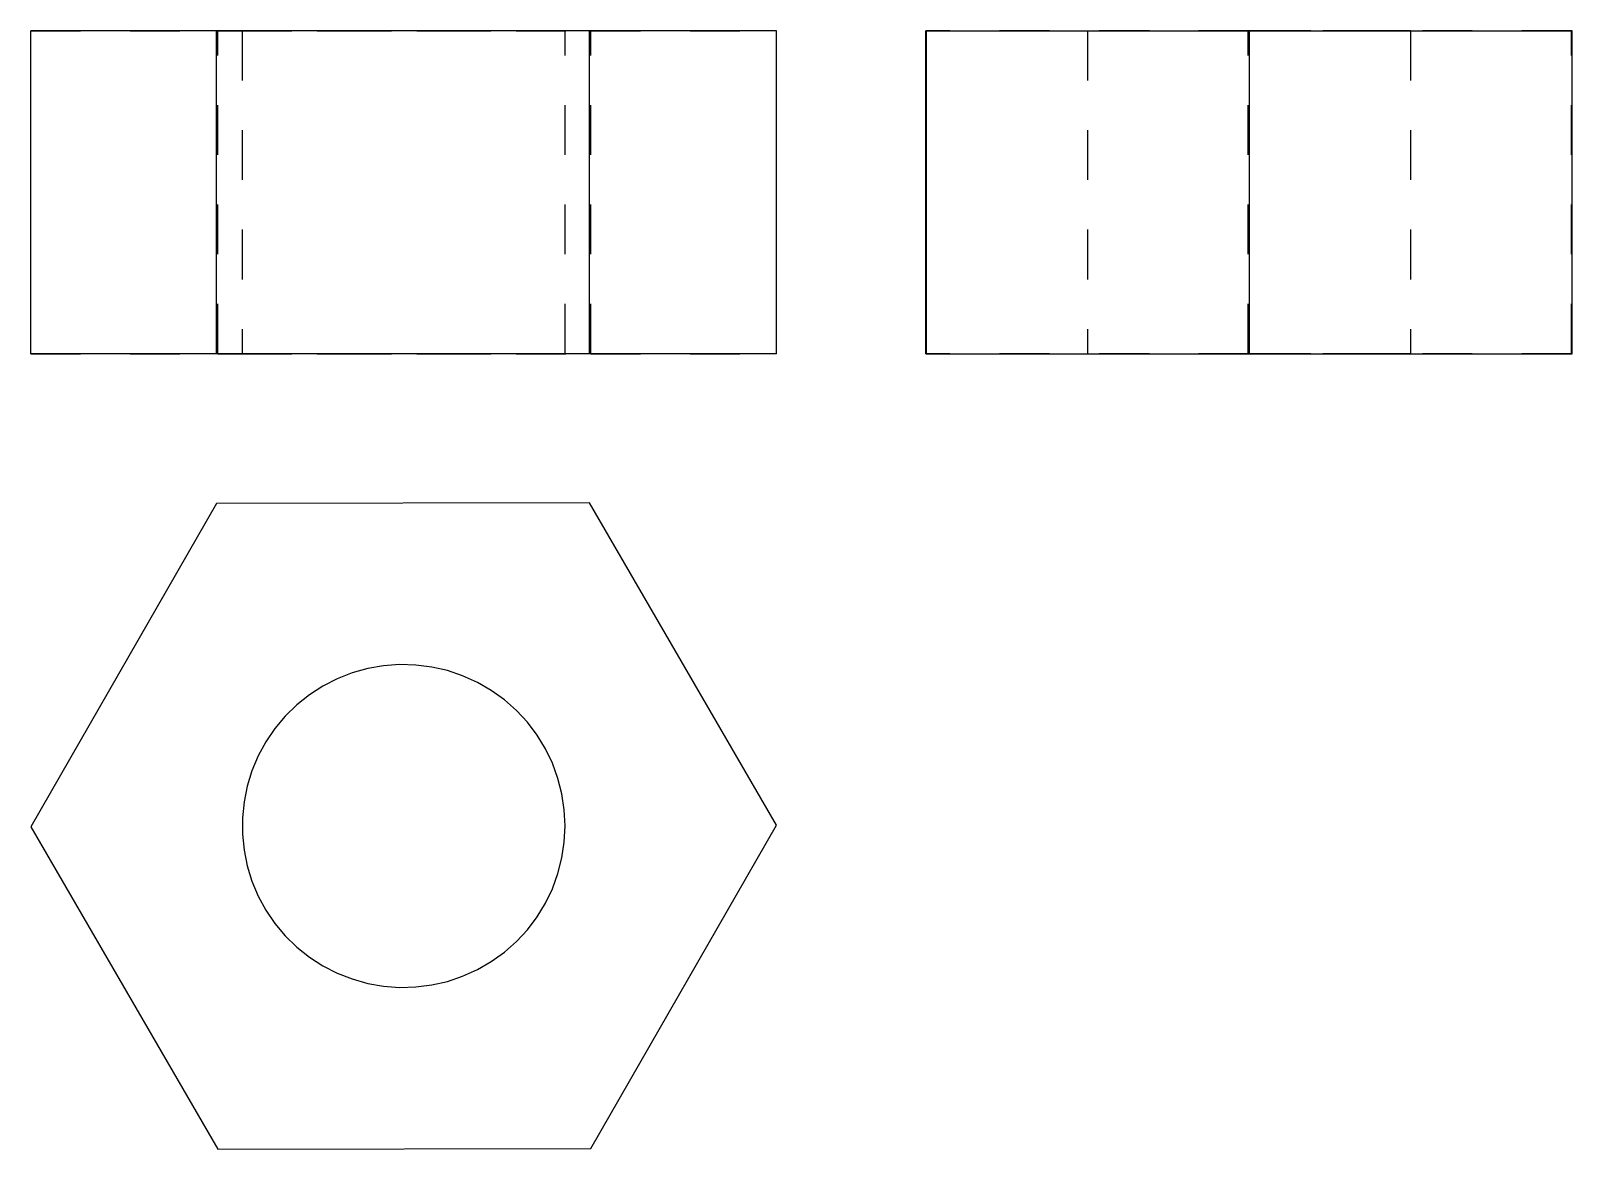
# Model space of a CAD drawing. Extents: x 0 to 3.1, y 0 to 2.25.
import ezdxf

# ---------------------------------------------------------------- set-up
doc = ezdxf.new("R2010")
doc.units = 0
doc.linetypes.add('HIDDEN', pattern=[0.075, 0.050025, -0.024975])
for name, color, linetype in [('FRONT', 7, 'CONTINUOUS'), ('FRONT_HID', 7, 'HIDDEN'), ('LEFT', 7, 'CONTINUOUS'), ('LEFT_HID', 7, 'HIDDEN'), ('TOP', 7, 'CONTINUOUS')]:
    doc.layers.add(name, color=color, linetype=linetype)

msp = doc.modelspace()

# ---------------------------------------------------------------- linework, layer by layer
at = {"layer": 'FRONT'}
for p, q in [((0, 1.600444), (0, 2.249964)), ((0.373786, 2.249964), (0, 2.249964)), ((1.123785, 2.249964), (0.373786, 2.249964)), ((0.373786, 1.600444), (0.373786, 2.249964)), ((1.500002, 2.249964), (1.123785, 2.249964)), ((1.123785, 1.600444), (1.123785, 2.249964)), ((1.500002, 1.600444), (1.500002, 2.249964)), ((0.373786, 1.600444), (0, 1.600444)), ((1.123785, 1.600444), (0.373786, 1.600444)), ((1.500002, 1.600444), (1.123785, 1.600444))]:
    msp.add_line(p, q, dxfattribs=at)
at = {"layer": 'FRONT_HID', "linetype": 'HIDDEN'}
for p, q in [((0, 2.249964), (0.376217, 2.249964)), ((0.376217, 1.600444), (0.376217, 2.249964)), ((0.376217, 2.249964), (1.126216, 2.249964)), ((1.074761, 2.249964), (0.425241, 2.249964)), ((0.425241, 2.249964), (1.074761, 2.249964)), ((0.425241, 2.249964), (0.425241, 1.600444)), ((1.074761, 1.600444), (1.074761, 2.249964)), ((1.126216, 1.600444), (1.126216, 2.249964)), ((1.126216, 2.249964), (1.500002, 2.249964)), ((0, 1.600444), (0.376217, 1.600444)), ((0.376217, 1.600444), (1.126216, 1.600444)), ((1.074761, 1.600444), (0.425241, 1.600444)), ((0.425241, 1.600444), (1.074761, 1.600444)), ((1.126216, 1.600444), (1.500002, 1.600444))]:
    msp.add_line(p, q, dxfattribs=at)
at = {"layer": 'LEFT'}
for p, q in [((1.800002, 1.600444), (1.800002, 2.249964)), ((1.800002, 2.249964), (1.801407, 2.249964)), ((1.801407, 1.600444), (1.801407, 2.249964)), ((1.801407, 2.249964), (2.451627, 2.249964)), ((2.451627, 1.600444), (2.451627, 2.249964)), ((2.451627, 2.249964), (3.100446, 2.249964)), ((3.100446, 1.600444), (3.100446, 2.249964)), ((1.800002, 1.600444), (1.801407, 1.600444)), ((1.801407, 1.600444), (2.451627, 1.600444)), ((2.451627, 1.600444), (3.100446, 1.600444))]:
    msp.add_line(p, q, dxfattribs=at)
at = {"layer": 'LEFT_HID', "linetype": 'HIDDEN'}
for p, q in [((2.448821, 2.249964), (1.800002, 2.249964)), ((2.450224, 2.249964), (2.125464, 2.249964)), ((2.125464, 2.249964), (2.774984, 2.249964)), ((2.125464, 2.249964), (2.125464, 1.600444)), ((3.099041, 2.249964), (2.448821, 2.249964)), ((2.448821, 1.600444), (2.448821, 2.249964)), ((2.774984, 2.249964), (2.450224, 2.249964)), ((2.774984, 2.249964), (2.774984, 1.600444)), ((3.100446, 2.249964), (3.099041, 2.249964)), ((3.099041, 1.600444), (3.099041, 2.249964)), ((2.448821, 1.600444), (1.800002, 1.600444)), ((2.450224, 1.600444), (2.125464, 1.600444)), ((2.125464, 1.600444), (2.774984, 1.600444)), ((3.099041, 1.600444), (2.448821, 1.600444)), ((2.774984, 1.600444), (2.450224, 1.600444)), ((3.100446, 1.600444), (3.099041, 1.600444))]:
    msp.add_line(p, q, dxfattribs=at)
at = {"layer": 'TOP'}
for p, q in [((0.373786, 1.299038), (0, 0.648819)), ((1.123785, 1.300443), (0.373786, 1.299038)), ((1.500002, 0.651625), (1.123785, 1.300443)), ((0.677735, 0.966839), (0.646569, 0.958071)), ((0.709619, 0.972461), (0.677735, 0.966839)), ((0.741904, 0.974881), (0.709619, 0.972461)), ((0.77427, 0.974074), (0.741904, 0.974881)), ((0.806395, 0.970048), (0.77427, 0.974074)), ((0.837959, 0.962844), (0.806395, 0.970048)), ((0.868649, 0.952532), (0.837959, 0.962844)), ((0.587621, 0.931472), (0.560424, 0.913907)), ((0.616431, 0.946242), (0.587621, 0.931472)), ((0.646569, 0.958071), (0.616431, 0.946242)), ((0.89816, 0.939217), (0.868649, 0.952532)), ((0.926198, 0.923029), (0.89816, 0.939217)), ((0.560424, 0.913907), (0.535112, 0.893721)), ((0.952486, 0.904129), (0.926198, 0.923029)), ((0.97676, 0.882707), (0.952486, 0.904129)), ((0.511935, 0.871115), (0.491124, 0.846313)), ((0.535112, 0.893721), (0.511935, 0.871115)), ((0.998782, 0.858973), (0.97676, 0.882707)), ((0.491124, 0.846313), (0.472886, 0.819563)), ((1.01833, 0.833166), (0.998782, 0.858973)), ((0.472886, 0.819563), (0.457402, 0.79113)), ((1.035212, 0.805539), (1.01833, 0.833166)), ((0.457402, 0.79113), (0.444826, 0.761296)), ((1.04926, 0.77637), (1.035212, 0.805539)), ((1.060333, 0.745946), (1.04926, 0.77637)), ((0.444826, 0.761296), (0.435283, 0.730359)), ((1.068322, 0.714572), (1.060333, 0.745946)), ((0.435283, 0.730359), (0.428868, 0.698625)), ((1.073147, 0.682557), (1.068322, 0.714572)), ((0.428868, 0.698625), (0.425645, 0.66641)), ((1.074761, 0.650222), (1.073147, 0.682557)), ((0.425645, 0.66641), (0.425645, 0.634034)), ((1.126216, 0.001405), (1.500002, 0.651625)), ((0, 0.648819), (0.376217, 0)), ((0.425645, 0.634034), (0.428868, 0.601819)), ((1.073147, 0.617886), (1.074761, 0.650222)), ((0.428868, 0.601819), (0.435283, 0.570085)), ((1.068322, 0.585872), (1.073147, 0.617886)), ((0.435283, 0.570085), (0.444826, 0.539147)), ((1.060333, 0.554497), (1.068322, 0.585872)), ((0.444826, 0.539147), (0.457402, 0.509314)), ((1.04926, 0.524074), (1.060333, 0.554497)), ((0.457402, 0.509314), (0.472886, 0.48088)), ((1.035212, 0.494904), (1.04926, 0.524074)), ((0.472886, 0.48088), (0.491124, 0.45413)), ((0.998782, 0.44147), (1.01833, 0.467278)), ((1.01833, 0.467278), (1.035212, 0.494904)), ((0.491124, 0.45413), (0.511935, 0.429329)), ((0.97676, 0.417737), (0.998782, 0.44147)), ((0.511935, 0.429329), (0.535112, 0.406723)), ((0.535112, 0.406723), (0.560424, 0.386537)), ((0.952486, 0.396314), (0.97676, 0.417737)), ((0.560424, 0.386537), (0.587621, 0.368971)), ((0.89816, 0.361227), (0.926198, 0.377415)), ((0.926198, 0.377415), (0.952486, 0.396314)), ((0.587621, 0.368971), (0.616431, 0.354201)), ((0.616431, 0.354201), (0.646569, 0.342373)), ((0.646569, 0.342373), (0.677735, 0.333604)), ((0.837959, 0.3376), (0.868649, 0.347911)), ((0.868649, 0.347911), (0.89816, 0.361227)), ((0.677735, 0.333604), (0.709619, 0.327982)), ((0.709619, 0.327982), (0.741904, 0.325563)), ((0.741904, 0.325563), (0.77427, 0.32637)), ((0.77427, 0.32637), (0.806395, 0.330395)), ((0.806395, 0.330395), (0.837959, 0.3376)), ((0.376217, 0), (1.126216, 0.001405))]:
    msp.add_line(p, q, dxfattribs=at)

doc.saveas('drawing.dxf')
